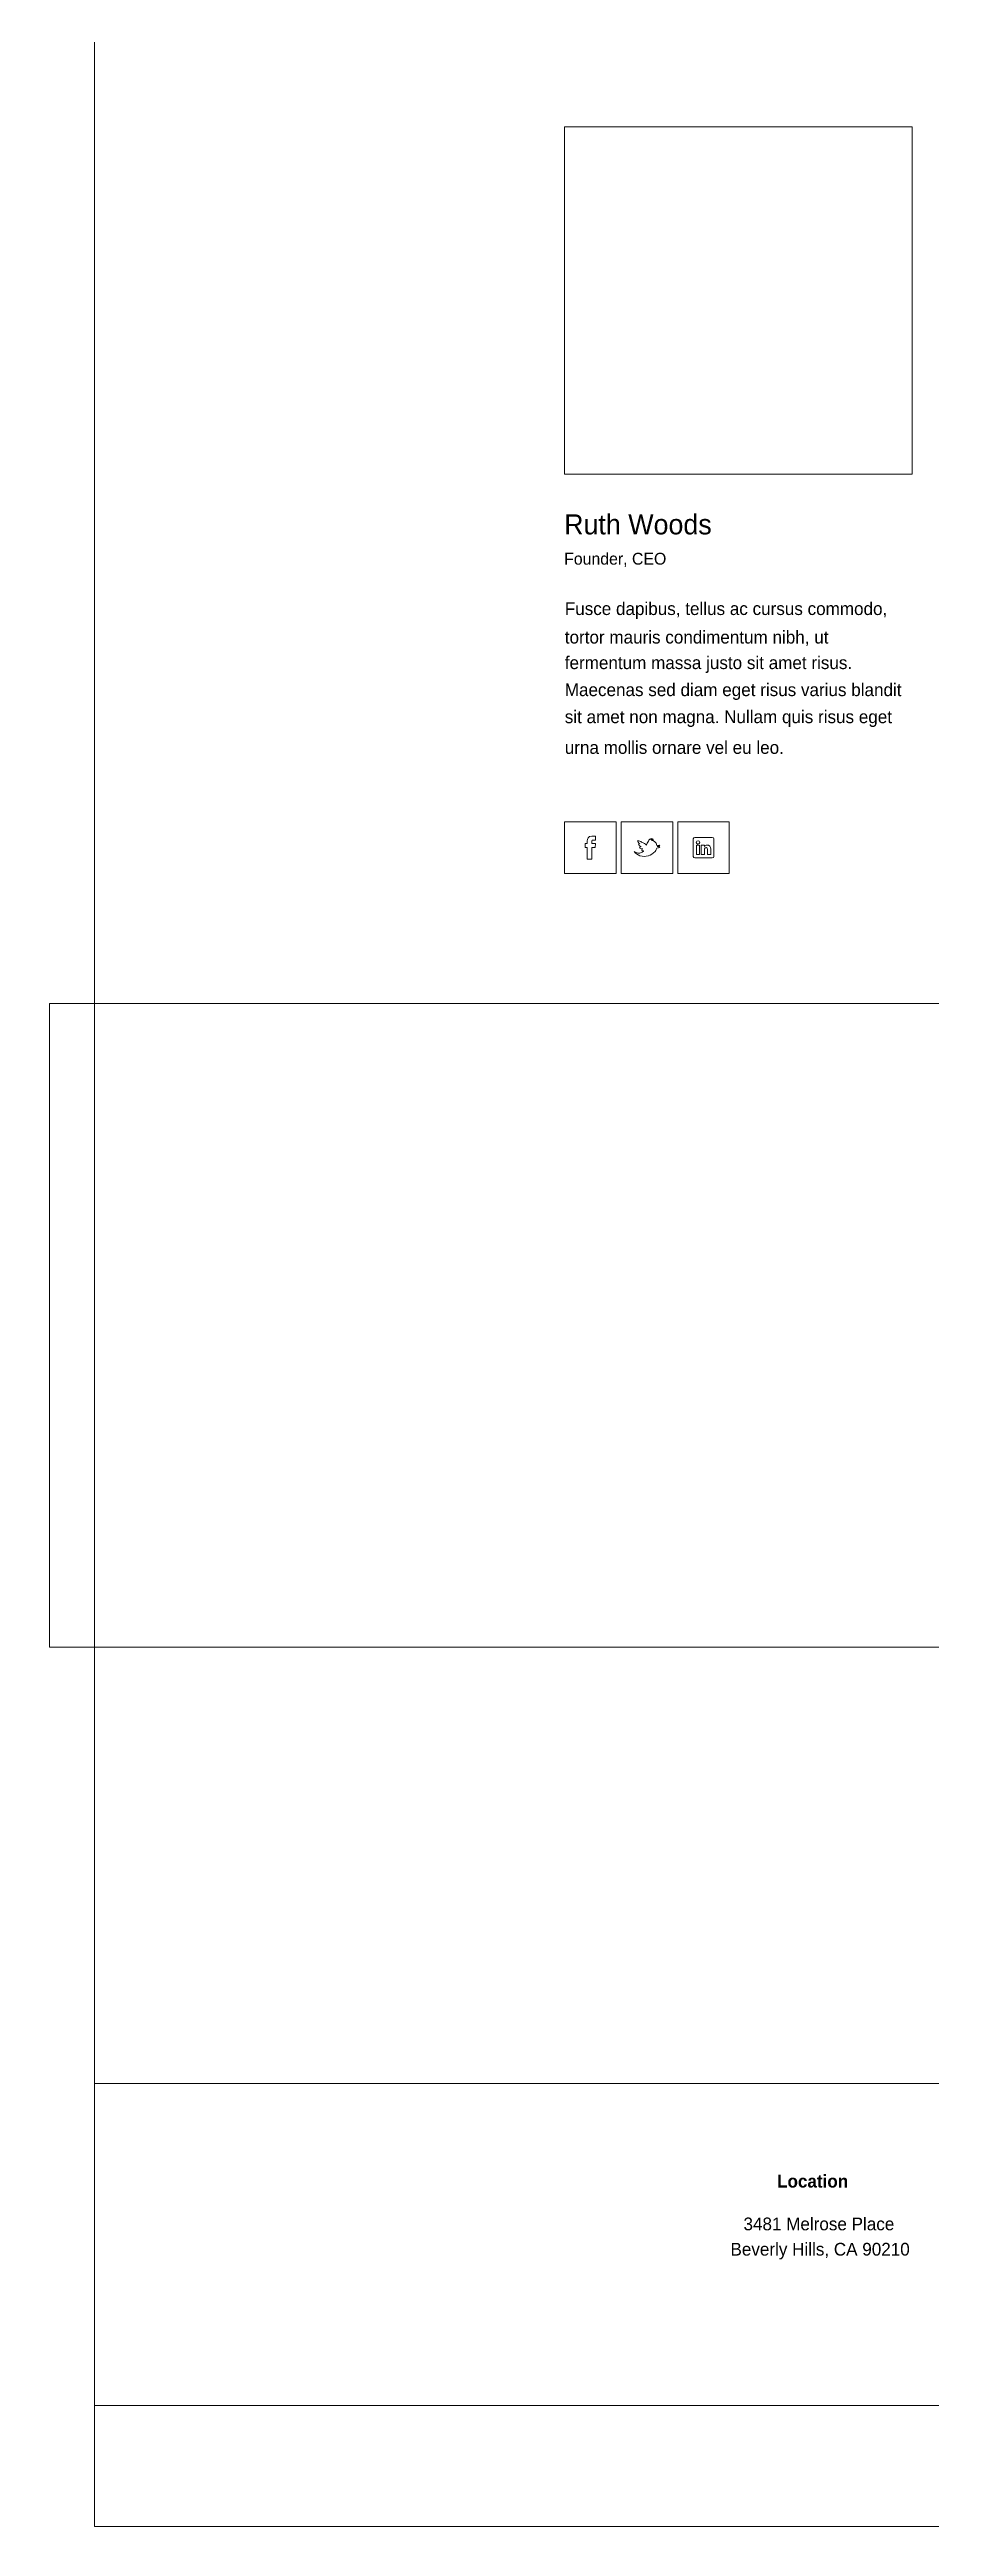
# Model space of a CAD drawing. Extents: x -25 to 1944, y -1514 to 2594.
# Drawn here: x -25 to 660, y -1514 to 410 of the extents above; entities that cross this region are included whole.
import ezdxf

# ---------------------------------------------------------------- set-up
doc = ezdxf.new("R2010")
doc.units = 0
doc.header["$MEASUREMENT"] = 0
for name, color, linetype, lineweight in [('clients', 7, 'Continuous', 0), ('footer', 7, 'Continuous', 0), ('Layer 1\xa0Image', 7, 'Continuous', 0), ('team', 7, 'Continuous', 0)]:
    doc.layers.add(name, color=color, linetype=linetype, lineweight=lineweight)
picture_1 = doc.add_image_def('image1.png', size_in_pixel=(1900, 4108))
picture_2 = doc.add_image_def('image18.png', size_in_pixel=(270, 270))
picture_3 = doc.add_image_def('image19.png', size_in_pixel=(40, 40))
picture_4 = doc.add_image_def('image20.png', size_in_pixel=(40, 40))
picture_5 = doc.add_image_def('image21.png', size_in_pixel=(40, 40))
picture_6 = doc.add_image_def('image34.png', size_in_pixel=(950, 500))

msp = doc.modelspace()

# ---------------------------------------------------------------- linework, layer by layer
at = {"layer": 'clients'}
msp.add_lwpolyline([(-25, -331), (-25, -831), (960, -831), (960, -331)], close=True, dxfattribs=at)
at = {"layer": 'footer'}
for points in [[(10, -1170), (10, -1420), (1910, -1420), (1910, -1170)], [(10, -1420), (10, -1514), (1910, -1514), (1910, -1420)]]:
    msp.add_lwpolyline(points, close=True, dxfattribs=at)
at = {"layer": 'team'}
for points, knots in [([(396.3, -206.8), (396.3, -206.8), (396.3, -205), (396.3, -205), (396.3, -204.3), (396.7, -204.1), (397, -204.1), (397.3, -204.1), (399, -204.1), (399, -204.1), (399, -204.1), (399, -201), (399, -201), (399, -201), (396.3, -201), (396.3, -201), (393.4, -201), (392.7, -203.3), (392.7, -204.8), (392.7, -204.8), (392.7, -206.8), (392.7, -206.8), (392.7, -206.8), (391, -206.8), (391, -206.8), (391, -206.8), (391, -210), (391, -210), (391, -210), (392.7, -210), (392.7, -210), (392.7, -214.1), (392.7, -219), (392.7, -219), (392.7, -219), (396.3, -219), (396.3, -219), (396.3, -219), (396.3, -214), (396.3, -210), (396.3, -210), (398.7, -210), (398.7, -210), (398.7, -210), (399, -206.8), (399, -206.8), (399, -206.8), (396.3, -206.8), (396.3, -206.8)], [0, 0, 0, 0, 1, 1, 1, 2, 2, 2, 3, 3, 3, 4, 4, 4, 5, 5, 5, 6, 6, 6, 7, 7, 7, 8, 8, 8, 9, 9, 9, 10, 10, 10, 11, 11, 11, 12, 12, 12, 13, 13, 13, 14, 14, 14, 15, 15, 15, 16, 16, 16, 16]), ([(449, -209.4), (448.6, -209.5), (447.9, -209.4), (446.9, -209.2), (446.9, -209.2), (446.9, -209.1), (446.9, -209.1), (446.9, -209.1), (446.9, -209.1), (446.9, -209.1), (448, -209), (448.7, -208.6), (448.9, -208.1), (448.1, -208.4), (447.3, -208.4), (446.5, -208.1), (446.4, -207.1), (445.9, -206.1), (445, -205.3), (445, -205.3), (445, -205.3), (445, -205.3), (444.2, -204.6), (443.3, -204.3), (442.3, -204.3), (442.3, -204.3), (442.3, -204.2), (442.3, -204.2), (442.3, -204.2), (442.3, -204.2), (442.3, -204.2), (443.2, -204), (443.8, -203.8), (443.9, -203.6), (444, -203.4), (443.9, -203.3), (443.7, -203.3), (443.3, -203.4), (442.8, -203.5), (442.5, -203.6), (442.9, -203.3), (443.1, -203.1), (443, -203), (442.5, -203), (442, -203.2), (441.5, -203.7), (441.7, -203.4), (441.8, -203.2), (441.7, -203.2), (441.5, -203.3), (441.2, -203.5), (441, -203.7), (440.6, -204.1), (440.3, -204.5), (440.1, -204.9), (440.1, -204.9), (440.1, -204.9), (440.1, -204.9), (439.4, -205.9), (439, -206.9), (438.7, -207.9), (438.7, -207.9), (438.6, -208), (438.6, -208), (438.6, -208), (438.6, -208), (438.6, -208), (438.2, -207.5), (437.7, -207.1), (437.2, -206.8), (436.5, -206.4), (435.8, -206.1), (434.9, -205.7), (433.9, -205.2), (432.9, -204.8), (431.9, -204.5), (431.9, -205.6), (432.5, -206.4), (433.5, -207), (433.5, -207), (433.5, -207), (433.5, -207), (433.2, -207), (432.8, -207.1), (432.4, -207.2), (432.5, -208.2), (433.2, -208.8), (434.6, -209.2), (434.6, -209.2), (434.6, -209.2), (434.6, -209.2), (434.1, -209.2), (433.6, -209.4), (433.3, -209.7), (433.7, -210.6), (434.5, -211), (435.7, -210.9), (435.5, -211.1), (435.3, -211.2), (435.2, -211.3), (435, -211.5), (434.9, -211.8), (435, -212.1), (435.2, -212.5), (435.7, -212.7), (436.3, -212.6), (436.3, -212.6), (436.4, -212.7), (436.4, -212.7), (436.4, -212.7), (436.3, -212.7), (436.3, -212.7), (435.2, -213.8), (433.8, -214.3), (432.2, -214.2), (432.2, -214.2), (432.2, -214.2), (432.2, -214.2), (431.2, -214.2), (430.1, -213.8), (429, -212.9), (430.1, -214.4), (431.7, -215.6), (433.6, -216.3), (435.7, -217), (437.9, -217), (440, -216.4), (440, -216.4), (440.1, -216.4), (440.1, -216.4), (442.1, -215.9), (443.9, -214.7), (445.4, -212.9), (446, -212), (446.5, -211.1), (446.6, -210.3), (447.7, -210.3), (448.5, -210), (449, -209.4), (449, -209.4), (449, -209.4), (449, -209.4)], [0, 0, 0, 0, 1, 1, 1, 2, 2, 2, 3, 3, 3, 4, 4, 4, 5, 5, 5, 6, 6, 6, 7, 7, 7, 8, 8, 8, 9, 9, 9, 10, 10, 10, 11, 11, 11, 12, 12, 12, 13, 13, 13, 14, 14, 14, 15, 15, 15, 16, 16, 16, 17, 17, 17, 18, 18, 18, 19, 19, 19, 20, 20, 20, 21, 21, 21, 22, 22, 22, 23, 23, 23, 24, 24, 24, 25, 25, 25, 26, 26, 26, 27, 27, 27, 28, 28, 28, 29, 29, 29, 30, 30, 30, 31, 31, 31, 32, 32, 32, 33, 33, 33, 34, 34, 34, 35, 35, 35, 36, 36, 36, 37, 37, 37, 38, 38, 38, 39, 39, 39, 40, 40, 40, 41, 41, 41, 42, 42, 42, 43, 43, 43, 44, 44, 44, 45, 45, 45, 46, 46, 46, 47, 47, 47, 47]), ([(489.8, -202), (489.8, -202), (476.2, -202), (476.2, -202), (475.5, -202), (475, -202.5), (475, -203.1), (475, -203.1), (475, -216.9), (475, -216.9), (475, -217.5), (475.5, -218), (476.2, -218), (476.2, -218), (489.8, -218), (489.8, -218), (490.5, -218), (491, -217.5), (491, -216.9), (491, -216.9), (491, -203.1), (491, -203.1), (491, -202.5), (490.5, -202), (489.8, -202)], [0, 0, 0, 0, 1, 1, 1, 2, 2, 2, 3, 3, 3, 4, 4, 4, 5, 5, 5, 6, 6, 6, 7, 7, 7, 8, 8, 8, 8]), ([(478.6, -207.2), (478.6, -207.2), (478.6, -207.2), (478.6, -207.2), (477.8, -207.2), (477.3, -206.6), (477.3, -205.9), (477.3, -205.2), (477.8, -204.7), (478.7, -204.7), (479.5, -204.7), (480, -205.2), (480, -205.9), (480, -206.6), (479.5, -207.2), (478.6, -207.2)], [0, 0, 0, 0, 1, 1, 1, 2, 2, 2, 3, 3, 3, 4, 4, 4, 5, 5, 5, 5]), ([(479.8, -215.4), (479.8, -215.4), (477.4, -215.4), (477.4, -215.4), (477.4, -215.4), (477.4, -208.2), (477.4, -208.2), (477.4, -208.2), (479.8, -208.2), (479.8, -208.2), (479.8, -208.2), (479.8, -215.4), (479.8, -215.4)], [0, 0, 0, 0, 1, 1, 1, 2, 2, 2, 3, 3, 3, 4, 4, 4, 4]), ([(488.6, -215.4), (488.6, -215.4), (486.1, -215.4), (486.1, -215.4), (486.1, -215.4), (486.1, -211.5), (486.1, -211.5), (486.1, -210.6), (485.8, -209.9), (484.9, -209.9), (484.3, -209.9), (483.9, -210.3), (483.7, -210.8), (483.6, -210.9), (483.6, -211.1), (483.6, -211.4), (483.6, -211.4), (483.6, -215.4), (483.6, -215.4), (483.6, -215.4), (481.2, -215.4), (481.2, -215.4), (481.2, -215.4), (481.2, -208.8), (481.2, -208.2), (481.2, -208.2), (483.6, -208.2), (483.6, -208.2), (483.6, -208.2), (483.6, -209.2), (483.6, -209.2), (483.9, -208.7), (484.5, -208), (485.8, -208), (487.4, -208), (488.6, -209), (488.6, -211.3), (488.6, -211.3), (488.6, -215.4), (488.6, -215.4)], [0, 0, 0, 0, 1, 1, 1, 2, 2, 2, 3, 3, 3, 4, 4, 4, 5, 5, 5, 6, 6, 6, 7, 7, 7, 8, 8, 8, 9, 9, 9, 10, 10, 10, 11, 11, 11, 12, 12, 12, 13, 13, 13, 13]), ([(483.6, -209.2), (483.6, -209.2), (483.6, -209.2), (483.6, -209.2), (483.6, -209.2), (483.6, -209.2), (483.6, -209.2), (483.6, -209.2), (483.6, -209.2), (483.6, -209.2)], [0, 0, 0, 0, 1, 1, 1, 2, 2, 2, 3, 3, 3, 3])]:
    msp.add_open_spline(points, degree=3, knots=knots, dxfattribs=at)

# ---------------------------------------------------------------- texts
at = {"layer": 'footer', "char_height": 0.2, "attachment_point": 7}
for s, insert in [('\\C7;\\c16777215;\\FRaleway Bold|b1|i0|c1;\\H9.912000;\\W1.000000;Location', (540.1, -1250.9)), ('\\C7;\\c16777215;\\FRaleway|b0|i0|c1;\\H9.912000;\\W1.000000;3481 Melrose Place', (514, -1284.1)), ('\\C7;\\c16777215;\\FRaleway|b0|i0|c1;\\H9.912000;\\W1.000000;Beverly Hills, CA 90210', (503.9, -1306.6))]:
    msp.add_mtext(s, dxfattribs=dict(at, insert=insert))
at = {"layer": 'team', "char_height": 0.2, "attachment_point": 7}
for s, insert in [('\\C250;\\c3354669;\\FRaleway|b0|i0|c1;\\H15.576000;\\W1.000000;Ruth Woods', (374.7, 33.1)), ('\\C13;\\c4539880;\\FRaleway|b0|i0|c1;\\H9.204000;\\W1.000000;Founder, CEO', (374.7, 8.1)), ('\\C8;\\c7959148;\\FRaleway|b0|i0|c1;\\H9.912000;\\W1.000000;Fusce dapibus, tellus ac cursus commodo, ', (375.2, -32.3)), ('\\C8;\\c7959148;\\FRaleway|b0|i0|c1;\\H9.912000;\\W1.000000;tortor mauris condimentum nibh, ut ', (375.2, -53.3)), ('\\C8;\\c7959148;\\FRaleway|b0|i0|c1;\\H9.912000;\\W1.000000;fermentum massa justo sit amet risus. ', (375.2, -74.3)), ('\\C8;\\c7959148;\\FRaleway|b0|i0|c1;\\H9.912000;\\W1.000000;Maecenas sed diam eget risus varius blandit ', (375.2, -95.3)), ('\\C8;\\c7959148;\\FRaleway|b0|i0|c1;\\H9.912000;\\W1.000000;sit amet non magna. Nullam quis risus eget ', (375.2, -116.3)), ('\\C8;\\c7959148;\\FRaleway|b0|i0|c1;\\H9.912000;\\W1.000000;urna mollis ornare vel eu leo.', (375.2, -137.3))]:
    msp.add_mtext(s, dxfattribs=dict(at, insert=insert))

# ---------------------------------------------------------------- pictures from other files: only their frames are drawn
at = {"layer": 'clients'}
image = msp.add_image(picture_6, insert=(10, -831), size_in_units=(950, 500), dxfattribs=at)
at = {"layer": 'Layer 1\xa0Image'}
image = msp.add_image(picture_1, insert=(10, -1514), size_in_units=(1900, 4108), dxfattribs=at)
at = {"layer": 'team'}
image = msp.add_image(picture_2, insert=(375, 80), size_in_units=(270, 270), dxfattribs=at)
image = msp.add_image(picture_3, insert=(375, -230), size_in_units=(40, 40), dxfattribs=at)
image = msp.add_image(picture_4, insert=(419, -230), size_in_units=(40, 40), dxfattribs=at)
image = msp.add_image(picture_5, insert=(463, -230), size_in_units=(40, 40), dxfattribs=at)

doc.saveas('drawing.dxf')
